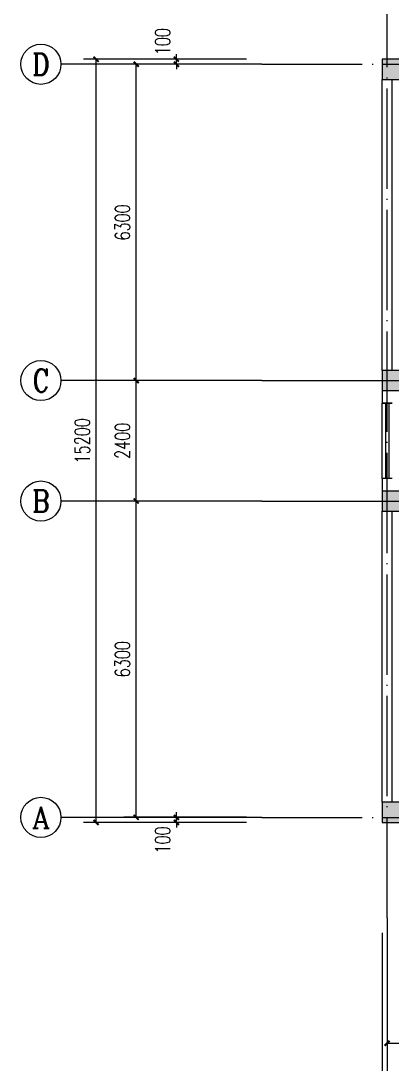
# Model space of a CAD drawing. Extents: x 6128144 to 12201635, y -1670122 to -706096.
# Drawn here: x 6506945 to 6514345, y -742701 to -721921 of the extents above; entities that cross this region are included whole.
import ezdxf
from ezdxf.enums import TextEntityAlignment as Align

# ---------------------------------------------------------------- set-up
doc = ezdxf.new("R2010")
doc.units = 0
doc.header["$LTSCALE"] = 1000
doc.header["$MEASUREMENT"] = 0
doc.linetypes.add('DOTE', pattern=[2.42, 2, -0.2, 0.02, -0.2])
doc.layers.get('0').update_dxf_attribs({"linetype": 'CONTINUOUS'})
doc.layers.get('Defpoints').update_dxf_attribs({"linetype": 'CONTINUOUS'})
for name, color, linetype in [('AXIS', 3, 'CONTINUOUS'), ('AXIS_TEXT', 7, 'CONTINUOUS'), ('COLUMN', 9, 'CONTINUOUS'), ('DOTE', 252, 'CONTINUOUS'), ('PUB_DIM', 3, 'CONTINUOUS'), ('PUB_HATCH', 8, 'CONTINUOUS'), ('WALL', 2, 'CONTINUOUS')]:
    doc.layers.add(name, color=color, linetype=linetype)
doc.styles.add('_TCH_AXIS', font='COMPLEX', dxfattribs={"bigfont": 'GBCBIG'})
doc.styles.add('_TCH_DIM_T3', font='SIMPLEX', dxfattribs={"width": 0.705882, "bigfont": 'GBCBIG'})
doc.styles.add('COMPLEX', font='COMPLEX')
doc.dimstyles.new('_TCH_ARCH&&100', dxfattribs={"dimtxt": 297.5, "dimasz": 100, "dimexe": 250, "dimexo": 300, "dimgap": 126.25, "dimtad": 1, "dimdec": 0, "dimzin": 0, "dimdsep": 46, "dimtxsty": '_TCH_DIM_T3', "dimblk": 'ARCHTICK', "dimcen": 0.09, "dimclrt": 7, "dimazin": 2, "dimtfac": 1, "dimtdec": 0, "dimtix": 1, "dimtmove": 2, "dimatfit": 3, "dimfxl": 0, "dimtolj": 1, "dimtzin": 0, "dimarcsym": 0})

# ---------------------------------------------------------------- blocks, each defined once
blk = doc.blocks.new('_AXISO')
blk.add_circle((0, 0), 0.5)
at = {"layer": 'AXIS_TEXT', "style": 'COMPLEX', "width": 1.041667}
blk.add_attdef('A', text='', height=0.56, dxfattribs=at).set_placement((-0.25, -0.28), (0.25, -0.28), align=Align.FIT)
blk = doc.blocks.new('_ArchTick')
at = {"color": 0, "linetype": 'ByBlock', "const_width": 0.4}
blk.add_lwpolyline([(-0.5, -0.5), (0.5, 0.5)], dxfattribs=at)
blk = doc.blocks.new('*D2549')
at = {"layer": 'Defpoints', "color": 0}
for p in [(6510045, -722685), (6511745, -722685), (6511745, -722785)]:
    blk.add_point(p, dxfattribs=at)
at = {"layer": 'PUB_DIM', "color": 0, "lineweight": -2}
for p, q in [((6511445, -722685), (6509795, -722685)), ((6510045, -722685), (6510045, -722585)), ((6510045, -722785), (6510045, -722685)), ((6511445, -722785), (6509795, -722785)), ((6510045, -722785), (6510045, -722885))]:
    blk.add_line(p, q, dxfattribs=at)
at = {"layer": 'PUB_DIM', "color": 0, "lineweight": -2, "xscale": 100, "yscale": 100, "zscale": 100}
for p, rotation in [((6510045, -722685), 270), ((6510045, -722785), 90)]:
    blk.add_blockref('_ArchTick', p, dxfattribs=dict(at, rotation=rotation))
at = {"layer": 'PUB_DIM', "color": 7, "insert": (6509770, -722335), "char_height": 297.5, "attachment_point": 5, "rotation": 90, "style": '_TCH_DIM_T3'}
blk.add_mtext('\\A1;100', dxfattribs=at)
blk = doc.blocks.new('*D2555')
at = {"layer": 'Defpoints', "color": 0}
for p in [(6510045, -737785), (6511745, -737785), (6511745, -737885)]:
    blk.add_point(p, dxfattribs=at)
at = {"layer": 'PUB_DIM', "color": 0, "lineweight": -2}
for p, q in [((6510045, -737785), (6510045, -737685)), ((6511445, -737785), (6509795, -737785)), ((6511445, -737885), (6509795, -737885)), ((6510045, -737885), (6510045, -737785)), ((6510045, -737885), (6510045, -737985))]:
    blk.add_line(p, q, dxfattribs=at)
at = {"layer": 'PUB_DIM', "color": 0, "lineweight": -2, "xscale": 100, "yscale": 100, "zscale": 100}
for p, rotation in [((6510045, -737785), 270), ((6510045, -737885), 90)]:
    blk.add_blockref('_ArchTick', p, dxfattribs=dict(at, rotation=rotation))
at = {"layer": 'PUB_DIM', "color": 7, "insert": (6509770, -738235), "char_height": 297.5, "attachment_point": 5, "rotation": 90, "style": '_TCH_DIM_T3'}
blk.add_mtext('\\A1;100', dxfattribs=at)
blk = doc.blocks.new('*D2602')
at = {"layer": 'AXIS', "color": 0, "lineweight": -2}
for p, q in [((6511445, -731485), (6508995, -731485)), ((6509245, -737785), (6509245, -731485)), ((6511445, -737785), (6508995, -737785))]:
    blk.add_line(p, q, dxfattribs=at)
at = {"layer": 'Defpoints', "color": 0}
for p in [(6509245, -731485), (6511745, -731485), (6511745, -737785)]:
    blk.add_point(p, dxfattribs=at)
at = {"layer": 'AXIS', "color": 0, "lineweight": -2, "xscale": 100, "yscale": 100, "zscale": 100}
for p, rotation in [((6509245, -731485), 90), ((6509245, -737785), 270)]:
    blk.add_blockref('_ArchTick', p, dxfattribs=dict(at, rotation=rotation))
at = {"layer": 'AXIS', "color": 7, "insert": (6508970, -734635), "char_height": 297.5, "attachment_point": 5, "rotation": 90, "style": '_TCH_DIM_T3'}
blk.add_mtext('\\A1;6300', dxfattribs=at)
blk = doc.blocks.new('*D2603')
at = {"layer": 'AXIS', "color": 0, "lineweight": -2}
for p, q in [((6511445, -729085), (6508995, -729085)), ((6509245, -731485), (6509245, -729085)), ((6511445, -731485), (6508995, -731485))]:
    blk.add_line(p, q, dxfattribs=at)
at = {"layer": 'Defpoints', "color": 0}
for p in [(6509245, -729085), (6511745, -729085), (6511745, -731485)]:
    blk.add_point(p, dxfattribs=at)
at = {"layer": 'AXIS', "color": 0, "lineweight": -2, "xscale": 100, "yscale": 100, "zscale": 100}
for p, rotation in [((6509245, -729085), 90), ((6509245, -731485), 270)]:
    blk.add_blockref('_ArchTick', p, dxfattribs=dict(at, rotation=rotation))
at = {"layer": 'AXIS', "color": 7, "insert": (6508970, -730285), "char_height": 297.5, "attachment_point": 5, "rotation": 90, "style": '_TCH_DIM_T3'}
blk.add_mtext('\\A1;2400', dxfattribs=at)
blk = doc.blocks.new('*D2604')
at = {"layer": 'AXIS', "color": 0, "lineweight": -2}
for p, q in [((6511445, -722785), (6508995, -722785)), ((6509245, -729085), (6509245, -722785)), ((6511445, -729085), (6508995, -729085))]:
    blk.add_line(p, q, dxfattribs=at)
at = {"layer": 'Defpoints', "color": 0}
for p in [(6509245, -722785), (6511745, -722785), (6511745, -729085)]:
    blk.add_point(p, dxfattribs=at)
at = {"layer": 'AXIS', "color": 0, "lineweight": -2, "xscale": 100, "yscale": 100, "zscale": 100}
for p, rotation in [((6509245, -722785), 90), ((6509245, -729085), 270)]:
    blk.add_blockref('_ArchTick', p, dxfattribs=dict(at, rotation=rotation))
at = {"layer": 'AXIS', "color": 7, "insert": (6508970, -725935), "char_height": 297.5, "attachment_point": 5, "rotation": 90, "style": '_TCH_DIM_T3'}
blk.add_mtext('\\A1;6300', dxfattribs=at)
blk = doc.blocks.new('*D2605')
at = {"layer": 'AXIS', "color": 0, "lineweight": -2}
for p, q in [((6511445, -722685), (6508195, -722685)), ((6508445, -737885), (6508445, -722685)), ((6511445, -737885), (6508195, -737885))]:
    blk.add_line(p, q, dxfattribs=at)
at = {"layer": 'Defpoints', "color": 0}
for p in [(6508445, -722685), (6511745, -722685), (6511745, -737885)]:
    blk.add_point(p, dxfattribs=at)
at = {"layer": 'AXIS', "color": 0, "lineweight": -2, "xscale": 100, "yscale": 100, "zscale": 100}
for p, rotation in [((6508445, -722685), 90), ((6508445, -737885), 270)]:
    blk.add_blockref('_ArchTick', p, dxfattribs=dict(at, rotation=rotation))
at = {"layer": 'AXIS', "color": 7, "insert": (6508170, -730285), "char_height": 297.5, "attachment_point": 5, "rotation": 90, "style": '_TCH_DIM_T3'}
blk.add_mtext('\\A1;15200', dxfattribs=at)
blk = doc.blocks.new('*D2612')
at = {"layer": 'AXIS', "color": 0, "lineweight": -2}
for p, q in [((6514245, -740085), (6514245, -742535)), ((6517945, -740085), (6517945, -742535)), ((6514245, -742285), (6517945, -742285))]:
    blk.add_line(p, q, dxfattribs=at)
at = {"layer": 'Defpoints', "color": 0}
for p in [(6514245, -739785), (6517945, -739785), (6517945, -742285)]:
    blk.add_point(p, dxfattribs=at)
at = {"layer": 'AXIS', "color": 0, "lineweight": -2, "xscale": 100, "yscale": 100, "zscale": 100, "rotation": 180}
blk.add_blockref('_ArchTick', (6514245, -742285), dxfattribs=at)
at = {"layer": 'AXIS', "color": 0, "lineweight": -2, "xscale": 100, "yscale": 100, "zscale": 100}
blk.add_blockref('_ArchTick', (6517945, -742285), dxfattribs=at)
at = {"layer": 'AXIS', "color": 7, "insert": (6516095, -742010), "char_height": 297.5, "attachment_point": 5, "style": '_TCH_DIM_T3'}
blk.add_mtext('\\A1;3700', dxfattribs=at)
blk = doc.blocks.new('*D2617')
at = {"layer": 'AXIS', "color": 0, "lineweight": -2}
for p, q in [((6514145, -740085), (6514145, -743335)), ((6536345, -740085), (6536345, -743335)), ((6514145, -743085), (6536345, -743085))]:
    blk.add_line(p, q, dxfattribs=at)
at = {"layer": 'Defpoints', "color": 0}
for p in [(6514145, -739785), (6536345, -739785), (6536345, -743085)]:
    blk.add_point(p, dxfattribs=at)
at = {"layer": 'AXIS', "color": 0, "lineweight": -2, "xscale": 100, "yscale": 100, "zscale": 100, "rotation": 180}
blk.add_blockref('_ArchTick', (6514145, -743085), dxfattribs=at)
at = {"layer": 'AXIS', "color": 0, "lineweight": -2, "xscale": 100, "yscale": 100, "zscale": 100}
blk.add_blockref('_ArchTick', (6536345, -743085), dxfattribs=at)
at = {"layer": 'AXIS', "color": 7, "insert": (6525245, -742810), "char_height": 297.5, "attachment_point": 5, "style": '_TCH_DIM_T3'}
blk.add_mtext('\\A1;22200', dxfattribs=at)
blk = doc.blocks.new('_FZH')
blk.add_lwpolyline([(-0.5, -0.5), (0.5, -0.5), (0.5, 0.5), (-0.5, 0.5)], close=True)
at = {"layer": 'PUB_HATCH'}
blk.add_solid([(-0.5, -0.5), (0.5, -0.5), (-0.5, 0.5), (0.5, 0.5)], dxfattribs=at)

msp = doc.modelspace()

# ---------------------------------------------------------------- linework, layer by layer
at = {"extrusion": (0, 0, -1)}
for p, q in [((6514145.2, -731035.3), (6514145.2, -729535.3)), ((6514345.2, -729535.3), (6514145.2, -729535.3)), ((6514211.9, -729535.3), (6514211.9, -731035.3)), ((6514278.6, -729535.3), (6514278.6, -731035.3)), ((6514345.2, -731035.3), (6514145.2, -731035.3))]:
    msp.add_line(p, q, dxfattribs=at)
at = {"layer": 'AXIS', "color": 0}
for p, q in [((6511745.2, -722785.3), (6507745.2, -722785.3)), ((6511745.2, -729085.3), (6507745.2, -729085.3)), ((6511745.2, -731485.3), (6507745.2, -731485.3)), ((6511745.2, -737785.3), (6507745.2, -737785.3)), ((6514245.2, -739785.3), (6514245.2, -743785.3))]:
    msp.add_line(p, q, dxfattribs=at)
at = {"layer": 'DOTE', "linetype": 'DOTE'}
for p, q in [((6514245.2, -739785.3), (6514245.2, -720285.3)), ((6511745.2, -722785.3), (6538745.2, -722785.3)), ((6511745.2, -729085.3), (6538745.2, -729085.3)), ((6513345.2, -729085.3), (6537145.2, -729085.3)), ((6511745.2, -731485.3), (6538745.2, -731485.3)), ((6513345.2, -731485.3), (6537145.2, -731485.3)), ((6511745.2, -737785.3), (6538745.2, -737785.3))]:
    msp.add_line(p, q, dxfattribs=at)
at = {"layer": 'WALL', "linetype": 'ByBlock'}
for p, q in [((6514145.2, -728885.3), (6514145.2, -723085.3)), ((6514345.2, -728885.3), (6514345.2, -723085.3)), ((6514145.2, -729285.3), (6514145.2, -729535.3)), ((6514145.2, -729535.3), (6514345.2, -729535.3)), ((6514345.2, -731035.3), (6514145.2, -731035.3)), ((6514145.2, -731035.3), (6514145.2, -731285.3)), ((6514145.2, -737485.3), (6514145.2, -731685.3)), ((6514345.2, -737485.3), (6514345.2, -731685.3))]:
    msp.add_line(p, q, dxfattribs=at)

# ---------------------------------------------------------------- block references
at = {"layer": 'AXIS', "color": 0}
ref = msp.add_blockref('_AXISO', (6507345.2, -722785.3), dxfattribs=dict(at, xscale=800, yscale=800, zscale=800))
ref.add_attrib('A', 'D', dxfattribs={"layer": 'AXIS_TEXT', "color": 0, "height": 435.3, "style": '_TCH_AXIS'}).set_placement((6507169.1, -723003), (6507521.4, -723003), align=Align.FIT)
ref = msp.add_blockref('_AXISO', (6507345.2, -729085.3), dxfattribs=dict(at, xscale=800, yscale=800, zscale=800))
ref.add_attrib('A', 'C', dxfattribs={"layer": 'AXIS_TEXT', "color": 0, "height": 455.7, "style": '_TCH_AXIS'}).set_placement((6507182.5, -729313.2), (6507508, -729313.2), align=Align.FIT)
ref = msp.add_blockref('_AXISO', (6507345.2, -731485.3), dxfattribs=dict(at, xscale=800, yscale=800, zscale=800))
ref.add_attrib('A', 'B', dxfattribs={"layer": 'AXIS_TEXT', "color": 0, "height": 435.3, "style": '_TCH_AXIS'}).set_placement((6507169.1, -731703), (6507521.4, -731703), align=Align.FIT)
ref = msp.add_blockref('_AXISO', (6507345.2, -737785.3), dxfattribs=dict(at, xscale=800, yscale=800, zscale=800))
ref.add_attrib('A', 'A', dxfattribs={"layer": 'AXIS_TEXT', "color": 0, "height": 425.2, "style": '_TCH_AXIS'}).set_placement((6507163, -737997.9), (6507527.5, -737997.9), align=Align.FIT)
at = {"layer": 'COLUMN', "linetype": 'ByBlock', "xscale": 400, "yscale": 400, "zscale": 400}
for p in [(6514345.2, -722885.3), (6514345.2, -729085.3), (6514345.2, -731485.3), (6514345.2, -737685.3)]:
    msp.add_blockref('_FZH', p, dxfattribs=at)

# ---------------------------------------------------------------- dimensions: what is measured, and where the dimension line sits
at = {"layer": 'AXIS', "color": 0}
for p1, p2, distance, picture, middle in [((6511745.2, -737885.3), (6511745.2, -722685.3), 3300, '*D2605', (6508170.2, -730285.3)), ((6511745.2, -729085.3), (6511745.2, -722785.3), 2500, '*D2604', (6508970.2, -725935.3)), ((6511745.2, -731485.3), (6511745.2, -729085.3), 2500, '*D2603', (6508970.2, -730285.3)), ((6511745.2, -737785.3), (6511745.2, -731485.3), 2500, '*D2602', (6508970.2, -734635.3)), ((6514145.2, -739785.3), (6536345.2, -739785.3), -3300, '*D2617', (6525245.2, -742810.3)), ((6514245.2, -739785.3), (6517945.2, -739785.3), -2500, '*D2612', (6516095.2, -742010.3))]:
    dim = msp.add_aligned_dim(p1=p1, p2=p2, distance=distance, dimstyle='_TCH_ARCH&&100', dxfattribs=at)
    dim.commit()
    dim.dimension.update_dxf_attribs({"geometry": picture, "text_midpoint": middle})
at = {"layer": 'PUB_DIM', "color": 0}
for base, p1, p2, picture, middle in [((6510045.2, -722685.3), (6511745.2, -722785.3), (6511745.2, -722685.3), '*D2549', (6509770.2, -722335.3)), ((6510045.2, -737785.3), (6511745.2, -737885.3), (6511745.2, -737785.3), '*D2555', (6509770.2, -738235.3))]:
    dim = msp.add_linear_dim(base=base, p1=p1, p2=p2, angle=90, dimstyle='_TCH_ARCH&&100', dxfattribs=at)
    dim.commit()
    dim.dimension.update_dxf_attribs({"geometry": picture, "text_midpoint": middle, "dimtype": 161})

doc.saveas('drawing.dxf')
